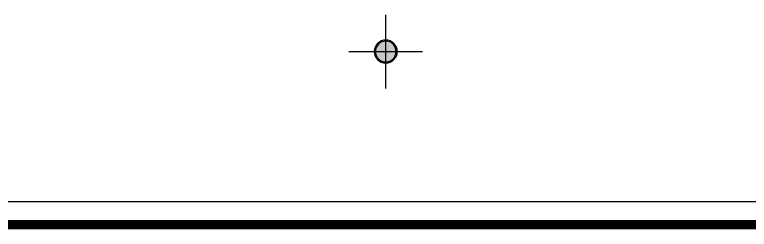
# Model space of a CAD drawing. Header units: inches. Extents: x 15866 to 103813, y -56635 to -28561.
# Drawn here: x 47017 to 48616, y -39935 to -39467 of the extents above; entities that cross this region are included whole.
import ezdxf

# ---------------------------------------------------------------- set-up
doc = ezdxf.new("R2010")
doc.units = ezdxf.units.IN
doc.header["$LTSCALE"] = 50
doc.header["$MEASUREMENT"] = 0
doc.linetypes.add('HID', pattern=[2.5, 1.5, -1])
for name, color, linetype in [('06-LIGHT', 4, 'Continuous'), ('CEIL-LIGHT', 7, 'Continuous'), ('RC-LIGHT', 7, 'Continuous')]:
    doc.layers.add(name, color=color, linetype=linetype)

# ---------------------------------------------------------------- blocks, each defined once
blk = doc.blocks.new('1')
at = {"linetype": 'Continuous'}
h = blk.add_hatch(color=4, dxfattribs=at)
h.dxf.hatch_style = 1
edge = h.paths.add_edge_path()
edge.add_arc((11539653.5, -14273503.8), 37.5, 0, 360)
at = {"color": 1, "linetype": 'Continuous'}
for p, q in [((11539653.5, -14273637.1), (11539653.5, -14273370.5)), ((11539520.2, -14273503.8), (11539786.8, -14273503.8))]:
    blk.add_line(p, q, dxfattribs=at)
at = {"color": 4, "linetype": 'Continuous'}
for radius in [41.5, 37.5]:
    blk.add_circle((11539653.5, -14273503.8), radius, dxfattribs=at)

msp = doc.modelspace()

# ---------------------------------------------------------------- linework, layer by layer
at = {"layer": '06-LIGHT', "color": 10, "linetype": 'HID', "const_width": 20}
msp.add_lwpolyline([(50034, -39924.6), (45566, -39924.6)], dxfattribs=at)
at = {"layer": 'CEIL-LIGHT'}
msp.add_lwpolyline([(50034, -39874.6), (45516, -39874.6)], dxfattribs=at)

# ---------------------------------------------------------------- block references
at = {"layer": 'RC-LIGHT', "xscale": -0.6024096385271789, "yscale": 0.6024096385271789, "zscale": 0.6024096385271789, "rotation": 270}
msp.add_blockref('1', (8646321.2, -6991145.6), dxfattribs=at)

doc.saveas('drawing.dxf')
